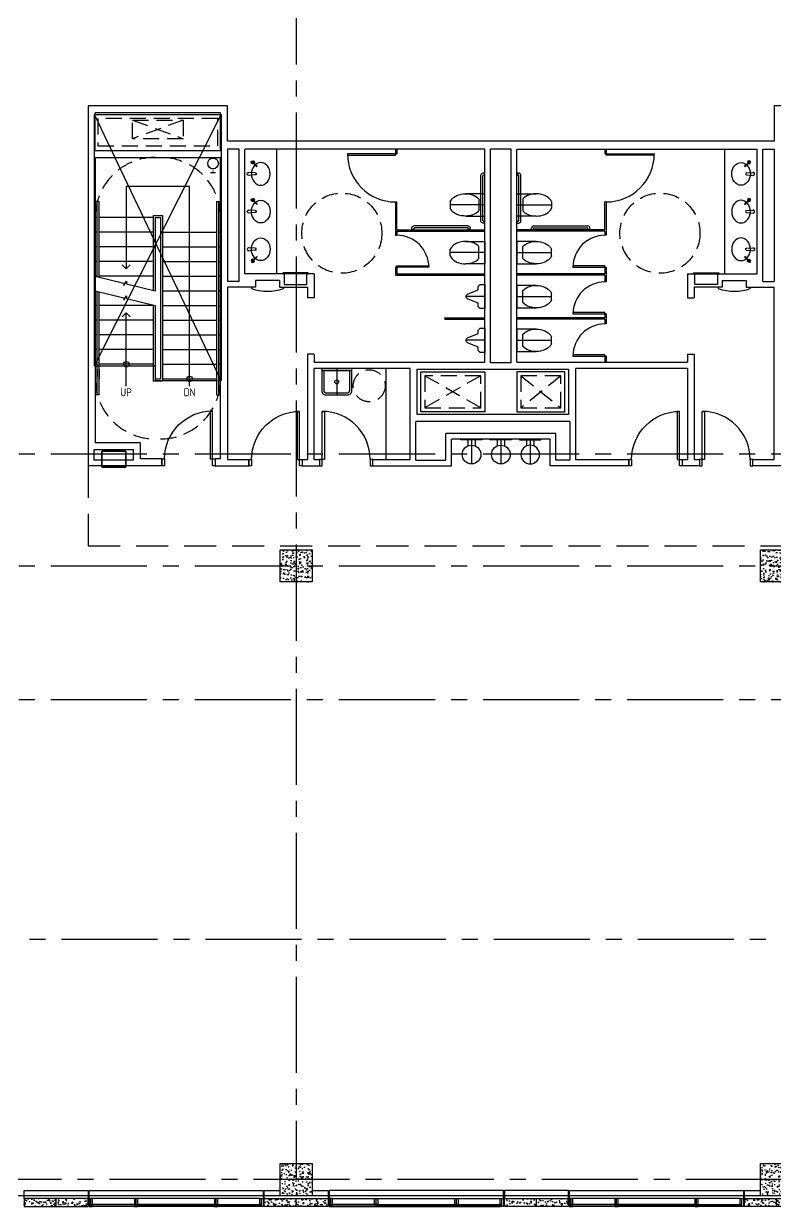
# Model space of a CAD drawing. Header units: inches. Extents: x 2704 to 6324, y 5310 to 7121.
# Drawn here: x 3675 to 4238, y 5310 to 6196 of the extents above; entities that cross this region are included whole.
import ezdxf
from ezdxf.enums import TextEntityAlignment as Align

# ---------------------------------------------------------------- set-up
doc = ezdxf.new("R2010")
doc.units = ezdxf.units.IN
doc.header["$LTSCALE"] = 96
doc.header["$MEASUREMENT"] = 0
doc.header["$PDSIZE"] = 1.5
for name, pattern in [('CENTER2', [1.125, 0.75, -0.125, 0.125, -0.125]), ('HIDDEN', [0.375, 0.25, -0.125]), ('HIDDEN2', [0.1875, 0.125, -0.0625])]:
    doc.linetypes.add(name, pattern=pattern)
doc.layers.get('0').update_dxf_attribs({"linetype": 'CONTINUOUS'})
for name, color, linetype in [('A_0_BLDGRD', 35, 'CENTER2'), ('A_0_CONST', 11, 'CONTINUOUS'), ('A_1-8-STAIR', 40, 'CONTINUOUS'), ('A_1-8_COL', 7, 'CONTINUOUS'), ('A_1-8_COL_H', 6, 'CONTINUOUS'), ('A_1-8_CW_GLASS', 1, 'CONTINUOUS'), ('A_1-8_CW_GYP', 2, 'CONTINUOUS'), ('A_1-8_CW_MULL', 2, 'CONTINUOUS'), ('A_1-8_CW_PC', 2, 'CONTINUOUS'), ('A_1-8_CW_PC_H', 6, 'CONTINUOUS'), ('A_1-8_CW_SILL', 9, 'CONTINUOUS'), ('A_1-8_DR_PLN', 30, 'CONTINUOUS'), ('A_1-8_WALL_IN', 2, 'CONTINUOUS'), ('A_1-8_WALL_TP', 193, 'CONTINUOUS'), ('A_1_CW_SLAB', 66, 'CONTINUOUS'), ('A_2-8_DR_PLN', 30, 'CONTINUOUS'), ('A_2-8_STAIR_SHAFT', 9, 'CONTINUOUS'), ('A_2-8_WALL_IN', 71, 'CONTINUOUS'), ('A_2-8_ZCORR', 5, 'HIDDEN'), ('A_3-7_STAIR1-2_TREAD', 30, 'CONTINUOUS'), ('A_3-8_STAIR', 30, 'CONTINUOUS'), ('A_3-8_WALL_IN', 71, 'CONTINUOUS'), ('M_1-9_DUCT', 9, 'CONTINUOUS'), ('M_2-9_SHAFT', 9, 'CONTINUOUS'), ('P_1-8_FIXTURE', 6, 'CONTINUOUS'), ('P_2-8_FIXTURE', 6, 'CONTINUOUS')]:
    doc.layers.add(name, color=color, linetype=linetype)
doc.styles.add('ARCHITXT', font='architxt.shx')

# ---------------------------------------------------------------- blocks, each defined once
blk = doc.blocks.new('P_UR_1-8')
at = {"layer": 'A_0_CONST'}
blk.add_line((0, 0), (0, -14), dxfattribs=at)
at = {"layer": 'P_1-8_FIXTURE'}
blk.add_lwpolyline([(-1.76, -12.96), (-5, -5), (-7.5, -5), (-9, -3.5), (-9, 0), (9, 0), (9, -3.5), (7.5, -5), (5, -5), (1.76, -12.96, -0.59411)], format="xyb", close=True, dxfattribs=at)
blk = doc.blocks.new('P_WC_1-5')
at = {"layer": 'A_0_CONST'}
blk.add_line((0, 0), (0, -26), dxfattribs=at)
at = {"layer": 'P_1-8_FIXTURE'}
for p, q in [((-4.5, -4.43), (4.5, -4.43)), ((-2.5, -26), (2.5, -26))]:
    blk.add_line(p, q, dxfattribs=at)
blk.add_lwpolyline([(8.38, -14.55), (8.38, 0), (-8.38, 0), (-8.38, -14.55)], dxfattribs=at)
at = {"layer": 'P_1-8_FIXTURE', "extrusion": (0, 0, -1)}
for start_param, end_param in [(6.586314, 8.85753), (3.708841, 5.980057)]:
    blk.add_ellipse((0, -14.55), major_axis=(0, -12), ratio=0.697917, start_param=start_param, end_param=end_param, dxfattribs=at)
blk = doc.blocks.new('P_DF_1-8')
at = {"layer": 'A_0_CONST'}
blk.add_line((0, 0), (0, -18.5), dxfattribs=at)
at = {"layer": 'P_1-8_FIXTURE'}
for p, q in [((-2.75, -0.5), (-2.75, -5.06)), ((2.75, -0.5), (2.75, -5.06))]:
    blk.add_line(p, q, dxfattribs=at)
blk.add_lwpolyline([(8, -0.5), (-8, -0.5), (-8, 0), (8, 0)], close=True, dxfattribs=at)
blk.add_circle((0, -11.5), 7, dxfattribs=at)
blk = doc.blocks.new('P_JS_1-8')
at = {"layer": 'A_0_CONST'}
blk.add_line((0, 0), (0, -20), dxfattribs=at)
at = {"layer": 'P_1-8_FIXTURE'}
blk.add_line((-11, -1.5), (11, -1.5), dxfattribs=at)
blk.add_lwpolyline([(8, -20), (-8, -20, -0.414214), (-11, -17), (-11, 0), (11, 0), (11, -17, -0.414214)], format="xyb", close=True, dxfattribs=at)
blk.add_lwpolyline([(9.5, -1.5), (9.5, -16.5, -0.414214), (7.5, -18.5), (-7.5, -18.5, -0.414214), (-9.5, -16.5), (-9.5, -1.5)], format="xyb", dxfattribs=at)
blk.add_circle((0, -10), 1.5, dxfattribs=at)
blk = doc.blocks.new('DR_1-8_3X0_478')
at = {"layer": 'A_1-8_DR_PLN'}
for points in [[(2, 40.875), (3.75, 40.875), (3.75, 4.875), (2, 4.875)], [(0, 0), (2, 0), (2, 4.875), (0, 4.875)], [(38, 0), (40, 0), (40, 4.875), (38, 4.875)]]:
    blk.add_lwpolyline(points, close=True, dxfattribs=at)
blk.add_arc((2, 4.875), 36, 0, 90, dxfattribs=at)
blk = doc.blocks.new('DR_2-8_3X0_514')
at = {"layer": 'A_2-8_DR_PLN'}
for points in [[(2, 41.25), (3.75, 41.25), (3.75, 5.25), (2, 5.25)], [(0, 0), (2, 0), (2, 5.25), (0, 5.25)], [(38, 0), (40, 0), (40, 5.25), (38, 5.25)]]:
    blk.add_lwpolyline(points, close=True, dxfattribs=at)
blk.add_arc((2, 5.25), 36, 0, 90, dxfattribs=at)
blk = doc.blocks.new('SOAP')
for p, q in [((-0.16, 0.16), (-3.28, -2.96)), ((-2.96, -3.28), (-3.28, -2.96)), ((0.16, -0.16), (-2.96, -3.28))]:
    blk.add_line(p, q)
for radius, start, end in [(1.22, 235.35536, 214.64464), (0.692, 243.52171, 206.47829), (0.22, 315, 135)]:
    blk.add_arc((0, 0), radius, start, end)
blk = doc.blocks.new('FAUCET - AUTO')
at = {"layer": 'P_1-8_FIXTURE'}
for p, q in [((5, 0.75), (0, 1.125)), ((5, -0.75), (0, -1.125))]:
    blk.add_line(p, q, dxfattribs=at)
for centre, radius, start, end in [((0, 0), 1.125, 81.421693, 278.578307), ((5, 0), 0.75, 270, 90)]:
    blk.add_arc(centre, radius, start, end, dxfattribs=at)
blk = doc.blocks.new('GRAB BARS')
at = {"layer": 'A_1-8_WALL_TP'}
for p, q in [((0, 42.98), (0.26, 42.98)), ((0, 40.7), (0.26, 40.7)), ((0.26, 42.98), (0.26, 40.7)), ((0.26, 42.59), (1.5, 42.59)), ((0.26, 41.09), (1, 41.09)), ((1.5, 7.09), (1.5, 40.59)), ((3, 6.59), (3, 41.09)), ((0, 6.98), (0.26, 6.98)), ((0, 4.7), (0.26, 4.7)), ((0.26, 4.7), (0.26, 6.98)), ((0.26, 6.59), (1, 6.59)), ((0.26, 5.09), (1.5, 5.09)), ((10.59, 0.26), (12.87, 0.26)), ((10.59, 0), (10.59, 0.26)), ((10.98, 0.26), (10.98, 1.5)), ((12.48, 3), (53.27, 3)), ((12.48, 1.5), (52.77, 1.5)), ((12.48, 0.26), (12.48, 1.5)), ((12.87, 0), (12.87, 0.26)), ((52.83, 0), (52.83, 0.26)), ((52.83, 0.26), (55.1, 0.26)), ((53.27, 0.26), (53.27, 1)), ((54.77, 0.26), (54.77, 1.5)), ((55.1, 0), (55.1, 0.26))]:
    blk.add_line(p, q, dxfattribs=at)
for centre, radius, start, end in [((1, 40.59), 0.5, 0, 90), ((1.5, 41.09), 1.5, 0, 90), ((1, 7.09), 0.5, 270, 0), ((1.5, 6.59), 1.5, 270, 0), ((12.48, 1.5), 1.5, 90, 180), ((52.77, 1), 0.5, 0, 90), ((53.27, 1.5), 1.5, 0, 90)]:
    blk.add_arc(centre, radius, start, end, dxfattribs=at)
blk = doc.blocks.new('COL_1-8_24X24')
at = {"layer": 'A_1-8_COL_H'}
h = blk.add_hatch(dxfattribs=at)
h.set_pattern_fill('AR-CONC,_I', color=256, style=2)
h.set_pattern_definition([(50, (-6180, -6718.462), (7.172602, -0.6275213), [0.75, -8.25]), (355, (-6180, -6718.462), (-1.3875133, 7.5219213), [0.6, -6.6]), (100.4514, (-6179.402, -6718.5144), (5.785094, 6.8943954), [0.637402, -7.011421]), (46.1842, (-6180, -6716.462), (10.6724105, -1.65519), [1.125, -12.375]), (96.6356, (-6179.111, -6716.6), (9.346627, 9.741179), [0.956103, -10.51713]), (351.1842, (-6180, -6716.462), (9.34662, 9.741186), [0.9, -9.9]), (21, (-6179, -6716.962), (5.9690705, -4.026189), [0.75, -8.25]), (326, (-6179, -6716.962), (2.4331533, 7.2515005), [0.6, -6.6]), (71.4514, (-6178.5026, -6717.2976), (8.4022263, 3.225305), [0.637402, -7.011421]), (37.5, (-6180, -6718.462), (0.12159855, 3.32893854), [0, -6.52, 0, -6.7, 0, -6.625]), (7.5, (-6180, -6718.462), (2.6306954, 3.9441171), [0, -3.82, 0, -6.37, 0, -2.525]), (327.5, (-6182.23, -6718.462), (5.3382244, -0.2255487), [0, -2.5, 0, -7.8, 0, -10.35]), (317.5, (-6183.23, -6718.462), (5.8318617, 1.0010498), [0, -3.25, 0, -5.18, 0, -7.35])])
h.paths.add_polyline_path([(-12, -12), (12, -12), (12, 12), (-12, 12)])
at = {"layer": 'A_0_CONST'}
blk.add_point((0, 0), dxfattribs=at)
at = {"layer": 'A_1-8_COL'}
blk.add_lwpolyline([(-12, -12), (12, -12), (12, 12), (-12, 12)], close=True, dxfattribs=at)
blk = doc.blocks.new('PRE_1-8_COL1')
at = {"layer": 'A_1-8_CW_PC_H'}
h = blk.add_hatch(dxfattribs=at)
h.set_pattern_fill('AR-CONC', color=256, style=0)
h.set_pattern_definition([(50, (-5100, -6744), (7.172602, -0.6275213), [0.75, -8.25]), (355, (-5100, -6744), (-1.3875133, 7.5219213), [0.6, -6.6]), (100.4514, (-5099.402, -6744.052), (5.785094, 6.8943954), [0.637402, -7.011421]), (46.1842, (-5100, -6742), (10.6724105, -1.65519), [1.125, -12.375]), (96.6356, (-5099.111, -6742.138), (9.346627, 9.741179), [0.956103, -10.51713]), (351.1842, (-5100, -6742), (9.34662, 9.741186), [0.9, -9.9]), (21, (-5099, -6742.5), (5.9690705, -4.026189), [0.75, -8.25]), (326, (-5099, -6742.5), (2.433153, 7.2515005), [0.6, -6.6]), (71.4514, (-5098.5026, -6742.8355), (8.4022263, 3.225305), [0.637402, -7.011421]), (37.5, (-5100, -6744), (0.12159855, 3.3289385), [0, -6.52, 0, -6.7, 0, -6.625]), (7.5, (-5100, -6744), (2.6306954, 3.9441171), [0, -3.82, 0, -6.37, 0, -2.525]), (327.5, (-5102.23, -6744), (5.3382244, -0.2255487), [0, -2.5, 0, -7.8, 0, -10.35]), (317.5, (-5103.23, -6744), (5.8318617, 1.0010498), [0, -3.25, 0, -5.18, 0, -7.35])])
h.paths.add_polyline_path([(-24, -6), (24, -6), (24, 0), (-24, 0)])
at = {"layer": 'A_0_CONST'}
blk.add_line((0, 0), (0, -6), dxfattribs=at)
at = {"layer": 'A_1-8_CW_PC'}
blk.add_lwpolyline([(-24, -6), (24, -6), (24, 0), (-24, 0)], close=True, dxfattribs=at)
blk = doc.blocks.new('MUL_1-8_EX2')
at = {"layer": 'A_0_CONST'}
blk.add_line((0, 0), (0, -6), dxfattribs=at)
at = {"layer": 'A_1-8_CW_MULL'}
blk.add_lwpolyline([(-1.25, -6), (-1.25, 0), (1.25, 0), (1.25, -0.5), (0.5, -0.5), (0.5, -1.5), (1.25, -1.5), (1.25, -6)], close=True, dxfattribs=at)
blk = doc.blocks.new('MUL_1-8_EX1')
at = {"layer": 'A_0_CONST'}
blk.add_line((0, 0), (0, -6), dxfattribs=at)
at = {"layer": 'A_1-8_CW_MULL'}
blk.add_lwpolyline([(0.5, -1.5), (1.25, -1.5), (1.25, -6), (-1.25, -6), (-1.25, -1.5), (-0.5, -1.5), (-0.5, -0.5), (-1.25, -0.5), (-1.25, 0), (1.25, 0), (1.25, -0.5), (0.5, -0.5)], close=True, dxfattribs=at)

msp = doc.modelspace()

# ---------------------------------------------------------------- linework, layer by layer
at = {"layer": 'A_0_BLDGRD'}
for p, q in [((3879, 6670), (3879, 5330)), ((3155, 5874), (5683, 5874)), ((3155, 5790), (5683, 5790)), ((3155, 5690), (5711, 5690)), ((5503, 5510), (3155, 5510)), ((5323, 5330), (3155, 5330))]:
    msp.add_line(p, q, dxfattribs=at)
at = {"layer": 'A_1-8-STAIR'}
for points, const_width in [([(3818.57, 6084.73), (3814.57, 6084.73)], 1), ([(3816.57, 6087.73), (3816.57, 6084.73)], 0.5)]:
    msp.add_lwpolyline(points, dxfattribs=dict(at, const_width=const_width))
msp.add_circle((3816.57, 6091.73), 4, dxfattribs=at)
at = {"layer": 'A_1-8_CW_GLASS'}
for p, q in [((3757.75, 5311.5), (3726.25, 5311.5)), ((3726.25, 5310.5), (3757.75, 5310.5)), ((3817.75, 5311.5), (3760.25, 5311.5)), ((3817.75, 5310.5), (3760.25, 5310.5)), ((3820.25, 5311.5), (3851.75, 5311.5)), ((3851.75, 5310.5), (3820.25, 5310.5)), ((3937.75, 5311.5), (3906.25, 5311.5)), ((3906.25, 5310.5), (3937.75, 5310.5)), ((3940.25, 5311.5), (3997.75, 5311.5)), ((3940.25, 5310.5), (3997.75, 5310.5)), ((4000.25, 5311.5), (4031.75, 5311.5)), ((4031.75, 5310.5), (4000.25, 5310.5)), ((4117.75, 5311.5), (4086.25, 5311.5)), ((4086.25, 5310.5), (4117.75, 5310.5)), ((4177.75, 5311.5), (4120.25, 5311.5)), ((4177.75, 5310.5), (4120.25, 5310.5)), ((4180.25, 5311.5), (4211.75, 5311.5)), ((4211.75, 5310.5), (4180.25, 5310.5))]:
    msp.add_line(p, q, dxfattribs=at)
at = {"layer": 'A_1-8_CW_GYP'}
for points in [[(3675, 5316), (3675, 5322), (3723, 5322), (3723, 5316)], [(3855, 5316), (3855, 5322), (3867, 5322)], [(3891, 5322), (3903, 5322), (3903, 5316)], [(4083, 5316), (4083, 5322), (4035, 5322), (4035, 5316)], [(4215, 5316), (4215, 5322), (4227, 5322)]]:
    msp.add_lwpolyline(points, dxfattribs=at)
at = {"layer": 'A_1-8_CW_SILL'}
for p, q in [((3851.75, 5316), (3726.25, 5316)), ((3906.25, 5316), (4031.75, 5316)), ((4211.75, 5316), (4086.25, 5316)), ((3851.75, 5310), (3726.25, 5310)), ((3906.25, 5310), (4031.75, 5310)), ((4211.75, 5310), (4086.25, 5310))]:
    msp.add_line(p, q, dxfattribs=at)
for points in [[(3723.75, 5316), (3723.75, 5322), (3854.25, 5322), (3854.25, 5316)], [(4034.25, 5316), (4034.25, 5322), (3903.75, 5322), (3903.75, 5316)], [(4083.75, 5316), (4083.75, 5322), (4214.25, 5322), (4214.25, 5316)]]:
    msp.add_lwpolyline(points, dxfattribs=at)
at = {"layer": 'A_1-8_WALL_IN'}
for p, q in [((3827.5, 6108.5), (3827.5, 6135)), ((4237.25, 6135), (4237.25, 6108.5)), ((4487, 6135), (4237.25, 6135)), ((4237.25, 6108.5), (3827.5, 6108.5)), ((3827.5, 6102.38), (3827.5, 6003.13)), ((3836.13, 6102.38), (3827.5, 6102.38)), ((3836.13, 6003.13), (3836.13, 6102.38)), ((3840.38, 6008.88), (3840.38, 6102.38)), ((4020.37, 6102.38), (3840.38, 6102.38)), ((4020.37, 5942.88), (4020.37, 6102.38)), ((4024.63, 5942.25), (4024.63, 6102.38)), ((4040.13, 6102.38), (4024.63, 6102.38)), ((4040.13, 5942.25), (4040.13, 6102.38)), ((4044.37, 5942.88), (4044.37, 6102.38)), ((4044.37, 6102.38), (4224.38, 6102.38)), ((4224.38, 6008.88), (4224.38, 6102.38)), ((4228.62, 6003.13), (4228.62, 6102.38)), ((4228.62, 6102.38), (4237.25, 6102.38)), ((4237.25, 6102.38), (4237.25, 6003.13)), ((3822.25, 5873.5), (3822.25, 6096.25)), ((3836.13, 6003.13), (3827.5, 6003.13)), ((3892.37, 6008.88), (3840.38, 6008.88)), ((3866.41, 6004), (3848.41, 6004)), ((3848.41, 6004), (3848.41, 5998.88)), ((3866.41, 6004), (3866.41, 5998.88)), ((3892.37, 6008.88), (3892.37, 5990.88)), ((4172.38, 6008.88), (4224.38, 6008.88)), ((4172.38, 6008.88), (4172.38, 5990.88)), ((4198.34, 6004), (4216.34, 6004)), ((4198.34, 6004), (4198.34, 5998.88)), ((4216.34, 6004), (4216.34, 5998.88)), ((4228.62, 6003.13), (4237.25, 6003.13)), ((3827.5, 5998.88), (3827.5, 5869.88)), ((3848.41, 5998.88), (3827.5, 5998.88)), ((3866.41, 5998.88), (3887.5, 5998.88)), ((3887.5, 5998.88), (3887.5, 5990.88)), ((4177.25, 5998.88), (4177.25, 5990.88)), ((4198.34, 5998.88), (4177.25, 5998.88)), ((4216.34, 5998.88), (4237.25, 5998.88)), ((4237.25, 5869.88), (4237.25, 5998.88)), ((3892.37, 5990.88), (3887.5, 5990.88)), ((4172.38, 5990.88), (4177.25, 5990.88)), ((3887.5, 5948.88), (3887.5, 5869.88)), ((3892.37, 5948.88), (3887.5, 5948.88)), ((3892.37, 5948.88), (3892.37, 5942.88)), ((4172.38, 5948.88), (4177.25, 5948.88)), ((4172.38, 5948.88), (4172.38, 5942.88)), ((4177.25, 5948.88), (4177.25, 5869.88)), ((3892.37, 5942.88), (4020.37, 5942.88)), ((4040.13, 5942.25), (4024.63, 5942.25)), ((4044.37, 5942.88), (4172.38, 5942.88)), ((3892.37, 5869.88), (3892.37, 5938)), ((3964.37, 5938), (3892.37, 5938)), ((3964.37, 5869.88), (3964.37, 5938)), ((3969.63, 5903.63), (3969.63, 5937.63)), ((3969.63, 5937.63), (4083.13, 5937.63)), ((4083.13, 5937.63), (4083.13, 5903.63)), ((4088.38, 5938), (4088.38, 5869.88)), ((4172.38, 5938), (4088.38, 5938)), ((4172.38, 5938), (4172.38, 5869.88)), ((4084.13, 5898.38), (3968.62, 5898.38)), ((3968.62, 5869.25), (3968.62, 5898.38)), ((4083.13, 5903.63), (3969.63, 5903.63)), ((4084.13, 5898.38), (4084.13, 5869.25)), ((4073.62, 5889.25), (3991.13, 5889.25)), ((3991.13, 5869.25), (3991.13, 5889.25)), ((4073.62, 5869.25), (4073.62, 5889.25)), ((4069.38, 5885), (3995.38, 5885)), ((3995.38, 5865), (3995.38, 5885)), ((4069.38, 5865), (4069.38, 5885)), ((3827.5, 5869.88), (3843.5, 5869.88)), ((3843.5, 5869.88), (3843.5, 5865)), ((3883.5, 5869.88), (3887.5, 5869.88)), ((3883.5, 5869.88), (3883.5, 5865)), ((3892.37, 5869.88), (3896.37, 5869.88)), ((3896.37, 5869.88), (3896.37, 5865)), ((3936.37, 5869.88), (3964.37, 5869.88)), ((3936.37, 5865), (3936.37, 5869.88)), ((3968.62, 5869.25), (3991.13, 5869.25)), ((4084.13, 5869.25), (4073.62, 5869.25)), ((4088.38, 5869.88), (4128.38, 5869.88)), ((4128.38, 5869.88), (4128.38, 5865)), ((4168.38, 5869.88), (4172.38, 5869.88)), ((4168.38, 5869.88), (4168.38, 5865)), ((4177.25, 5869.88), (4181.25, 5869.88)), ((4181.25, 5869.88), (4181.25, 5865)), ((4221.25, 5869.88), (4237.25, 5869.88)), ((4221.25, 5865), (4221.25, 5869.88)), ((3822.25, 5865), (3843.5, 5865)), ((3883.5, 5865), (3896.37, 5865)), ((3936.37, 5865), (3995.38, 5865)), ((4128.38, 5865), (4069.38, 5865)), ((4181.25, 5865), (4168.38, 5865)), ((4497, 5865), (4221.25, 5865))]:
    msp.add_line(p, q, dxfattribs=at)
at = {"layer": 'A_1-8_WALL_TP'}
for p, q in [((3864.38, 6008.88), (3864.38, 6102.38)), ((3953.37, 6102.38), (3953.37, 6098.88)), ((3954.37, 6102.38), (3954.37, 6098.88)), ((4110.38, 6102.38), (4110.38, 6098.88)), ((4111.38, 6102.38), (4111.38, 6098.88)), ((4200.37, 6008.88), (4200.37, 6102.38)), ((3953.37, 6098.88), (3954.37, 6098.88)), ((4111.38, 6098.88), (4110.38, 6098.88)), ((3953.37, 6062.88), (3954.37, 6062.88)), ((3953.37, 6062.88), (3953.37, 6037.88)), ((3954.37, 6041.88), (3954.37, 6062.88)), ((4110.38, 6041.88), (4110.38, 6062.88)), ((4111.38, 6062.88), (4110.38, 6062.88)), ((4111.38, 6062.88), (4111.38, 6037.88)), ((3953.37, 6037.88), (3954.37, 6037.88)), ((3953.37, 6037.88), (3954.37, 6037.88)), ((3954.37, 6041.88), (4020.37, 6041.88)), ((3954.37, 6040.88), (4020.37, 6040.88)), ((3954.37, 6040.88), (3954.37, 6037.88)), ((4110.38, 6041.88), (4044.37, 6041.88)), ((4110.38, 6040.88), (4044.37, 6040.88)), ((4110.38, 6040.88), (4110.38, 6037.88)), ((4111.38, 6037.88), (4110.38, 6037.88)), ((4111.38, 6037.88), (4110.38, 6037.88)), ((3953.37, 6013.88), (3953.37, 6007.88)), ((3954.37, 6013.88), (3953.37, 6013.88)), ((3954.37, 6014.38), (3954.37, 6008.88)), ((3954.37, 6011.88), (3954.37, 6008.88)), ((4110.38, 6014.38), (4110.38, 6008.88)), ((4110.38, 6013.88), (4110.38, 6008.88)), ((4110.38, 6013.88), (4111.38, 6013.88)), ((4111.38, 6013.88), (4111.38, 6002.88)), ((3953.37, 6007.88), (4020.37, 6007.88)), ((3954.37, 6008.88), (4020.37, 6008.88)), ((3954.37, 6008.88), (4020.37, 6008.88)), ((4110.38, 6008.88), (4044.37, 6008.88)), ((4110.38, 6008.88), (4044.37, 6008.88)), ((4110.38, 6007.88), (4044.37, 6007.88)), ((4110.38, 6007.88), (4110.38, 6002.88)), ((4111.38, 6002.88), (4110.38, 6002.88)), ((3845.41, 5998.88), (3845.41, 5997.88)), ((3869.41, 5998.88), (3869.41, 5997.88)), ((4195.34, 5998.88), (4195.34, 5997.88)), ((4219.34, 5998.88), (4219.34, 5997.88)), ((3990.38, 5975.88), (4020.37, 5975.88)), ((3990.38, 5974.88), (3990.38, 5975.88)), ((4110.38, 5975.88), (4044.37, 5975.88)), ((4111.38, 5978.88), (4110.38, 5978.88)), ((4110.38, 5978.88), (4110.38, 5975.88)), ((4111.38, 5978.88), (4111.38, 5971.38)), ((3990.38, 5974.88), (4020.37, 5974.88)), ((4110.38, 5974.88), (4044.37, 5974.88)), ((4110.38, 5974.88), (4110.38, 5971.38)), ((4111.38, 5971.38), (4110.38, 5971.38)), ((4111.38, 5947.38), (4110.38, 5947.38)), ((4110.38, 5947.38), (4110.38, 5942.88)), ((4111.38, 5947.38), (4111.38, 5942.88))]:
    msp.add_line(p, q, dxfattribs=at)
for points in [[(3953.37, 6098.88), (3917.37, 6098.88), (3917.37, 6097.88), (3953.37, 6097.88)], [(3953.37, 6098.88), (3917.37, 6098.88), (3917.37, 6097.88), (3953.37, 6097.88)], [(4111.38, 6098.88), (4147.38, 6098.88), (4147.38, 6097.88), (4111.38, 6097.88)], [(4111.38, 6098.88), (4147.38, 6098.88), (4147.38, 6097.88), (4111.38, 6097.88)], [(3978.38, 6014.88), (3978.38, 6013.88), (3954.37, 6013.88), (3954.37, 6014.88)], [(4086.38, 6014.88), (4086.38, 6013.88), (4110.38, 6013.88), (4110.38, 6014.88)], [(3887.88, 6009.63), (3868.88, 6009.63), (3868.88, 6008.88), (3869.88, 6008.88), (3869.88, 6000.88), (3886.88, 6000.88), (3886.88, 6008.88), (3887.88, 6008.88)], [(4176.88, 6009.63), (4195.88, 6009.63), (4195.88, 6008.88), (4194.88, 6008.88), (4194.88, 6000.88), (4177.88, 6000.88), (4177.88, 6008.88), (4176.88, 6008.88)], [(4086.38, 5979.88), (4086.38, 5978.88), (4110.38, 5978.88), (4110.38, 5979.88)], [(4086.38, 5948.38), (4086.38, 5947.38), (4110.38, 5947.38), (4110.38, 5948.38)]]:
    msp.add_lwpolyline(points, close=True, dxfattribs=at)
at = {"layer": 'A_1-8_WALL_TP', "linetype": 'HIDDEN2'}
for centre in [(3913.15, 6039.43), (4151.6, 6039.43)]:
    msp.add_circle(centre, 30, dxfattribs=at)
at = {"layer": 'A_1-8_WALL_TP'}
for centre, radius, start, end in [((3953.37, 6098.88), 36, 180, 270), ((4111.38, 6098.88), 36, 270, 0), ((4111.38, 6098.88), 36, 270, 0), ((3954.37, 6013.88), 24, 0, 90), ((4110.38, 6013.88), 24, 90, 180), ((4110.38, 5978.88), 24, 90, 180), ((3857.41, 6032.88), 37, 251.07536, 288.92464), ((4207.34, 6032.88), 37, 251.07536, 288.92464), ((4110.38, 5947.38), 24, 90, 180)]:
    msp.add_arc(centre, radius, start, end, dxfattribs=at)
at = {"layer": 'A_1_CW_SLAB'}
msp.add_lwpolyline([(4975, 5318), (3143, 5318), (3143, 6682), (4975, 6682)], dxfattribs=at)
at = {"layer": 'A_2-8_STAIR_SHAFT'}
for p, q in [((3822.75, 5929), (3727.75, 6128.5)), ((3727.75, 5940), (3822.75, 6128.5))]:
    msp.add_line(p, q, dxfattribs=at)
for points in [[(3727.75, 5940), (3727.75, 5940), (3727.75, 6128.5), (3822.75, 6128.5), (3822.75, 5929)], [(3727.75, 5940), (3773.25, 5940), (3773.25, 5929), (3822.75, 5929)]]:
    msp.add_lwpolyline(points, dxfattribs=at)
at = {"layer": 'A_2-8_WALL_IN'}
for p, q in [((3827.5, 6135), (3723, 6135)), ((3723, 6135), (3723, 5865)), ((3728.25, 6101.5), (3728.25, 6129.75)), ((3822.25, 6129.75), (3728.25, 6129.75)), ((3822.25, 6101.5), (3822.25, 6129.75)), ((3728.25, 6096.25), (3728.25, 5882.25)), ((3762.25, 5882.25), (3728.25, 5882.25)), ((3762.25, 5870.25), (3762.25, 5882.25)), ((3757, 5877), (3727.25, 5877)), ((3727.25, 5877), (3727.25, 5869.25)), ((3757, 5869.25), (3727.25, 5869.25)), ((3757, 5869.25), (3727.25, 5869.25)), ((3757, 5869.25), (3757, 5877)), ((3778.25, 5870.25), (3762.25, 5870.25)), ((3778.25, 5870.25), (3778.25, 5865)), ((3822.25, 5870.25), (3818.25, 5870.25)), ((3818.25, 5870.25), (3818.25, 5865)), ((3822.25, 5870.25), (3822.25, 5873.5)), ((3778.25, 5865), (3723, 5865)), ((3732.25, 5865), (3723, 5865)), ((3818.25, 5865), (3822.25, 5865))]:
    msp.add_line(p, q, dxfattribs=at)
at = {"layer": 'A_2-8_ZCORR'}
for p, q in [((3723, 5865), (3723, 5805)), ((3723, 5805), (4841.75, 5805))]:
    msp.add_line(p, q, dxfattribs=at)
at = {"layer": 'A_3-7_STAIR1-2_TREAD'}
for p, q in [((3731.25, 6063.25), (3728.25, 6063.25)), ((3729.75, 6061.75), (3728.25, 6061.75)), ((3729.75, 6006.88), (3729.75, 6061.75)), ((3731.25, 6006.52), (3731.25, 6063.25)), ((3819.25, 6063.25), (3819.25, 5918.25)), ((3819.25, 6063.25), (3822.25, 6063.25)), ((3820.75, 6061.75), (3820.75, 5919.75)), ((3820.75, 6061.75), (3822.25, 6061.75)), ((3729.75, 6051.25), (3728.25, 6051.25)), ((3771.75, 6051.25), (3731.25, 6051.25)), ((3771.75, 6052.75), (3778.75, 6052.75)), ((3771.75, 6052.75), (3771.75, 5996.62)), ((3773.25, 6051.25), (3777.25, 6051.25)), ((3773.25, 6051.25), (3773.25, 5996.25)), ((3777.25, 6051.25), (3777.25, 5930.25)), ((3778.75, 6052.75), (3778.75, 5928.75)), ((3729.75, 6040.25), (3728.25, 6040.25)), ((3771.75, 6040.25), (3731.25, 6040.25)), ((3778.75, 6040.25), (3819.25, 6040.25)), ((3820.75, 6040.25), (3822.25, 6040.25)), ((3729.75, 6029.25), (3728.25, 6029.25)), ((3771.75, 6029.25), (3731.25, 6029.25)), ((3778.75, 6029.25), (3819.25, 6029.25)), ((3820.75, 6029.25), (3822.25, 6029.25)), ((3729.75, 6018.25), (3728.25, 6018.25)), ((3771.75, 6018.25), (3731.25, 6018.25)), ((3778.75, 6018.25), (3819.25, 6018.25)), ((3820.75, 6018.25), (3822.25, 6018.25)), ((3729.75, 6007.25), (3728.25, 6007.25)), ((3771.75, 6007.25), (3731.25, 6007.25)), ((3778.75, 6007.25), (3819.25, 6007.25)), ((3820.75, 6007.25), (3822.25, 6007.25)), ((3729.75, 5919.75), (3729.75, 5995.88)), ((3731.25, 5918.25), (3731.25, 5995.52)), ((3778.75, 5996.25), (3819.25, 5996.25)), ((3820.75, 5996.25), (3822.25, 5996.25)), ((3729.75, 5985.25), (3728.25, 5985.25)), ((3771.75, 5985.25), (3731.25, 5985.25)), ((3771.75, 5985.62), (3771.75, 5928.75)), ((3773.25, 5985.25), (3773.25, 5930.25)), ((3778.75, 5985.25), (3819.25, 5985.25)), ((3820.75, 5985.25), (3822.25, 5985.25)), ((3751.5, 5924.75), (3751.5, 5979.75)), ((3729.75, 5974.25), (3728.25, 5974.25)), ((3771.75, 5974.25), (3731.25, 5974.25)), ((3778.75, 5974.25), (3819.25, 5974.25)), ((3820.75, 5974.25), (3822.25, 5974.25)), ((3729.75, 5963.25), (3728.25, 5963.25)), ((3771.75, 5963.25), (3731.25, 5963.25)), ((3778.75, 5963.25), (3819.25, 5963.25)), ((3820.75, 5963.25), (3822.25, 5963.25)), ((3729.75, 5952.25), (3728.25, 5952.25)), ((3771.75, 5952.25), (3731.25, 5952.25)), ((3778.75, 5952.25), (3819.25, 5952.25)), ((3820.75, 5952.25), (3822.25, 5952.25)), ((3729.75, 5941.25), (3728.25, 5941.25)), ((3771.75, 5941.25), (3731.25, 5941.25)), ((3778.75, 5941.25), (3819.25, 5941.25)), ((3820.75, 5941.25), (3822.25, 5941.25)), ((3729.75, 5937.5), (3729.75, 5931.75)), ((3731.25, 5937.5), (3731.25, 5930.25)), ((3771.75, 5928.75), (3778.75, 5928.75)), ((3773.25, 5930.25), (3777.25, 5930.25)), ((3778.75, 5930.25), (3819.25, 5930.25)), ((3820.75, 5930.25), (3822.25, 5930.25)), ((3729.75, 5919.75), (3728.25, 5919.75)), ((3731.25, 5918.25), (3728.25, 5918.25)), ((3819.25, 5918.25), (3822.25, 5918.25)), ((3820.75, 5919.75), (3822.25, 5919.75))]:
    msp.add_line(p, q, dxfattribs=at)
for points in [[(3799, 5924.75), (3799, 6074.5), (3751.5, 6074.5), (3751.5, 6012.75)], [(3754.5, 6015.75), (3751.5, 6012.75), (3748.5, 6015.75)], [(3728.25, 6007.25), (3749.78, 6001.99), (3749.67, 6000.14), (3751.83, 6003.36), (3751.72, 6001.51), (3773.25, 5996.25)], [(3728.25, 5996.25), (3749.78, 5990.99), (3749.67, 5989.14), (3751.83, 5992.36), (3751.72, 5990.51), (3773.25, 5985.25)], [(3754.5, 5976.75), (3751.5, 5979.75), (3748.5, 5976.75)]]:
    msp.add_lwpolyline(points, dxfattribs=at)
msp.add_lwpolyline([(3751.12, 5864), (3733.12, 5864), (3733.12, 5876), (3751.12, 5876)], close=True, dxfattribs=at)
for centre in [(3751.5, 5941.25), (3799, 5930.25)]:
    msp.add_circle(centre, 2.04, dxfattribs=at)
at = {"layer": 'A_3-7_STAIR1-2_TREAD', "linetype": 'HIDDEN2'}
for centre, start, end in [((3773.25, 6051.25), 90, 180), ((3777.25, 6051.25), 0, 90), ((3773.25, 5930.25), 180, 270), ((3777.25, 5930.25), 270, 0)]:
    msp.add_arc(centre, 45, start, end, dxfattribs=at)
at = {"layer": 'A_3-8_STAIR'}
for points, const_width in [([(3814.57, 6084.73), (3818.57, 6084.73)], 1), ([(3816.57, 6087.73), (3816.57, 6084.73)], 0.5)]:
    msp.add_lwpolyline(points, dxfattribs=dict(at, const_width=const_width))
msp.add_circle((3816.57, 6091.73), 4, dxfattribs=at)
at = {"layer": 'A_3-8_WALL_IN'}
for p, q in [((3728.25, 6101.5), (3822.25, 6101.5)), ((3728.25, 6096.25), (3822.25, 6096.25))]:
    msp.add_line(p, q, dxfattribs=at)
at = {"layer": 'M_1-9_DUCT', "linetype": 'HIDDEN2'}
for p, q in [((3756.25, 6124.25), (3794.25, 6110.25)), ((3794.25, 6124.25), (3756.25, 6110.25)), ((4017.38, 5932.63), (3975.38, 5908.63)), ((3975.38, 5932.63), (4017.38, 5908.63)), ((4077.38, 5932.63), (4047.38, 5908.63)), ((4047.38, 5932.63), (4077.38, 5908.63))]:
    msp.add_line(p, q, dxfattribs=at)
msp.add_lwpolyline([(3756.25, 6124.25), (3794.25, 6124.25), (3794.25, 6110.25), (3756.25, 6110.25), (3756.25, 6124.25)], dxfattribs=at)
for points in [[(3975.38, 5932.63), (3975.38, 5908.63), (4017.38, 5908.63), (4017.38, 5932.63)], [(4047.38, 5932.63), (4047.38, 5908.63), (4077.38, 5908.63), (4077.38, 5932.63)]]:
    msp.add_lwpolyline(points, close=True, dxfattribs=at)
at = {"layer": 'M_2-9_SHAFT', "linetype": 'HIDDEN2'}
msp.add_lwpolyline([(3730.25, 6125.5), (3730.25, 6105), (3820.25, 6105), (3820.25, 6125.5)], close=True, dxfattribs=at)
at = {"layer": 'M_2-9_SHAFT'}
for points in [[(4020.37, 5935.63), (4020.37, 5905.63), (3972.38, 5905.63), (3972.38, 5935.63)], [(4044.37, 5935.63), (4044.37, 5905.63), (4080.38, 5905.63), (4080.38, 5935.63)]]:
    msp.add_lwpolyline(points, close=True, dxfattribs=at)
at = {"layer": 'P_1-8_FIXTURE'}
msp.add_line((3946.37, 5869.88), (3946.37, 5938), dxfattribs=at)
at = {"layer": 'P_1-8_FIXTURE', "linetype": 'HIDDEN2'}
msp.add_circle((3933.65, 5925.04), 12, dxfattribs=at)
at = {"layer": 'P_1-8_FIXTURE', "extrusion": (0, 0, -1)}
for centre, major_axis in [((3852.38, 6083.88), (0, -8.5)), ((4212.38, 6055.63), (0, 8.5)), ((4212.38, 6027.38), (0, 8.5))]:
    msp.add_ellipse(centre, major_axis=major_axis, ratio=0.823529, dxfattribs=at)
at = {"layer": 'P_1-8_FIXTURE'}
for centre, major_axis in [((4212.38, 6083.88), (0, -8.5)), ((3852.38, 6055.63), (0, 8.5)), ((3852.38, 6027.38), (0, 8.5))]:
    msp.add_ellipse(centre, major_axis=major_axis, ratio=0.823529, dxfattribs=at)
at = {"layer": 'P_2-8_FIXTURE'}
msp.add_lwpolyline([(3733.12, 5864), (3751.12, 5864), (3751.12, 5876), (3733.12, 5876)], close=True, dxfattribs=at)

# ---------------------------------------------------------------- block references
for name, p, rotation in [('P_WC_1-5', (4020.37, 6060.63), 270), ('P_WC_1-5', (4044.37, 6024.88), 90), ('P_UR_1-8', (4020.37, 5991.88), 270), ('P_WC_1-5', (4044.37, 5991.88), 90), ('P_UR_1-8', (4020.37, 5959.13), 270), ('P_WC_1-5', (4044.37, 5959.13), 90), ('PRE_1-8_COL1', (3699, 5310), 180), ('MUL_1-8_EX2', (3853, 5310), 180), ('MUL_1-8_EX1', (3939, 5310), 180), ('MUL_1-8_EX1', (3999, 5310), 180), ('MUL_1-8_EX2', (4033, 5310), 180), ('MUL_1-8_EX2', (4213, 5310), 180)]:
    msp.add_blockref(name, p, dxfattribs=dict(rotation=rotation))
at = {"xscale": -1}
for name, p, rotation in [('P_WC_1-5', (4044.37, 6060.63), 90), ('P_WC_1-5', (4020.37, 6024.88), 270), ('COL_1-8_24X24', (3879, 5790), 180), ('COL_1-8_24X24', (4239, 5790), 180), ('COL_1-8_24X24', (3879, 5330), 180), ('COL_1-8_24X24', (4239, 5330), 180), ('MUL_1-8_EX2', (3725, 5310), 180), ('MUL_1-8_EX1', (3759, 5310), 180), ('MUL_1-8_EX1', (3819, 5310), 180), ('PRE_1-8_COL1', (3879, 5310), 180), ('MUL_1-8_EX2', (3905, 5310), 180), ('PRE_1-8_COL1', (4059, 5310), 180), ('MUL_1-8_EX2', (4085, 5310), 180), ('MUL_1-8_EX1', (4119, 5310), 180), ('MUL_1-8_EX1', (4179, 5310), 180), ('PRE_1-8_COL1', (4239, 5310), 180)]:
    msp.add_blockref(name, p, dxfattribs=dict(at, rotation=rotation))
for name, p in [('P_JS_1-8', (3909.37, 5938)), ('DR_1-8_3X0_478', (3896.37, 5865)), ('DR_1-8_3X0_478', (4181.25, 5865)), ('P_DF_1-8', (4010.38, 5885)), ('P_DF_1-8', (4032.38, 5885))]:
    msp.add_blockref(name, p)
for name, p in [('DR_2-8_3X0_514', (3818.25, 5865)), ('DR_1-8_3X0_478', (3883.5, 5865)), ('DR_1-8_3X0_478', (4168.38, 5865)), ('P_DF_1-8', (4054.38, 5885))]:
    msp.add_blockref(name, p, dxfattribs=at)
at = {"layer": 'P_1-8_FIXTURE', "xscale": -1}
for name, p in [('SOAP', (3846.36, 6092.57)), ('GRAB BARS', (4020.37, 6041.88)), ('SOAP', (3846.36, 6064.32)), ('FAUCET - AUTO', (4221.45, 6027.38))]:
    msp.add_blockref(name, p, dxfattribs=at)
at = {"layer": 'P_1-8_FIXTURE'}
for name, p in [('SOAP', (4218.39, 6092.57)), ('GRAB BARS', (4044.37, 6041.88)), ('SOAP', (4218.39, 6064.32)), ('FAUCET - AUTO', (3843.3, 6027.38))]:
    msp.add_blockref(name, p, dxfattribs=at)
at = {"layer": 'P_1-8_FIXTURE', "xscale": -1, "rotation": 180}
for name, p in [('FAUCET - AUTO', (3843.3, 6083.88)), ('FAUCET - AUTO', (3843.3, 6055.63)), ('SOAP', (4218.39, 6018.68))]:
    msp.add_blockref(name, p, dxfattribs=at)
at = {"layer": 'P_1-8_FIXTURE', "rotation": 180}
for name, p in [('FAUCET - AUTO', (4221.45, 6083.88)), ('FAUCET - AUTO', (4221.45, 6055.63)), ('SOAP', (3846.36, 6018.68))]:
    msp.add_blockref(name, p, dxfattribs=at)

# ---------------------------------------------------------------- texts
at = {"layer": 'A_3-7_STAIR1-2_TREAD', "style": 'ARCHITXT'}
for s, p in [('UP', (3751.45, 5917.19)), ('DN', (3798.95, 5917.25))]:
    msp.add_text(s, height=6, dxfattribs=at).set_placement(p, align=Align.CENTER)

doc.saveas('drawing.dxf')
